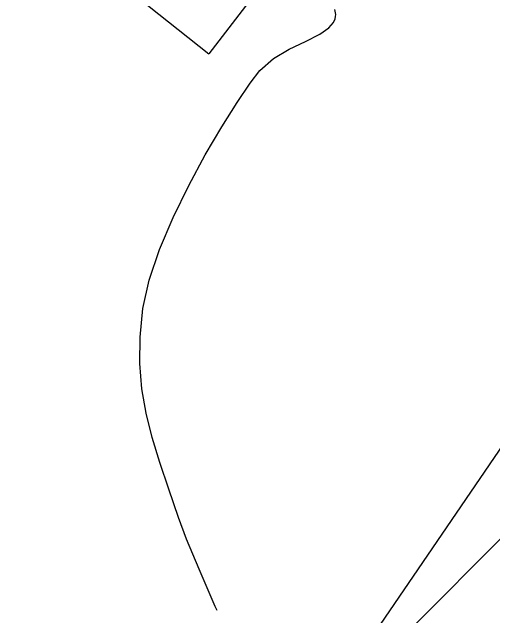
# Model space of a CAD drawing. Header units: millimetres. Extents: x 648844 to 649530, y 1246379 to 1246752.
# Drawn here: x 649016.93 to 649034.61, y 1246534.92 to 1246557.09 of the extents above; entities that cross this region are included whole.
import ezdxf

# ---------------------------------------------------------------- set-up
doc = ezdxf.new("R2010")
doc.units = ezdxf.units.MM
doc.header["$LTSCALE"] = 20
doc.header["$MEASUREMENT"] = 0
doc.layers.get('0').update_dxf_attribs({"linetype": 'CONTINUOUS'})
doc.layers.add('CASAS', color=4, linetype='CONTINUOUS')
doc.layers.add('CONT-MNR2', color=9, linetype='CONTINUOUS')

msp = doc.modelspace()

# ---------------------------------------------------------------- hatches: boundary and pattern name
h = msp.add_hatch()
h.set_pattern_fill('ANSI31', color=2, scale=20, style=0)
h.set_pattern_definition([(45, (-526.4316, -3378.368), (-1.767766953, 1.767766953), [])])
edge = h.paths.add_edge_path()
edge.add_line((649057.852, 1246574.732), (649143.484, 1246525.396))
edge.add_line((649021.465, 1246521.521), (649057.852, 1246574.732))
edge.add_line((649021.465, 1246521.521), (649126.013, 1246470.828))
edge.add_line((649143.484, 1246525.396), (649148.028, 1246486.904))
h.paths.add_polyline_path([(649085.833, 1246502.103), (649115.307, 1246502.103), (649115.307, 1246507.529), (649085.833, 1246507.529)], flags=24)

# ---------------------------------------------------------------- linework, layer by layer
at = {"color": 7}
msp.add_line((649021.465, 1246521.521), (649057.852, 1246574.732), dxfattribs=at)
at = {"layer": 'CASAS', "color": 8}
for p in [(649016.93, 1246561.309, 4.494), (649027.054, 1246559.354, 4.32)]:
    msp.add_line(p, (649024.145, 1246555.559, 4.43), dxfattribs=at)
at = {"layer": 'CONT-MNR2', "elevation": 37, "flags": 128}
msp.add_lwpolyline([(649024.454, 1246535.155), (649024.384, 1246535.308), (649023.791, 1246536.669), (649023.334, 1246537.773), (649023.035, 1246538.568), (649022.677, 1246539.61), (649022.354, 1246540.578), (649022.075, 1246541.496), (649021.852, 1246542.39), (649021.695, 1246543.285), (649021.616, 1246544.207), (649021.624, 1246545.179), (649021.73, 1246546.229), (649021.961, 1246547.265), (649022.345, 1246548.393), (649022.842, 1246549.566), (649023.414, 1246550.738), (649024.021, 1246551.863), (649024.625, 1246552.893), (649025.186, 1246553.782), (649025.665, 1246554.484), (649026.024, 1246554.952), (649026.52, 1246555.393), (649027.102, 1246555.737), (649027.696, 1246556.022), (649028.227, 1246556.29), (649028.557, 1246556.518), (649028.723, 1246556.71), (649028.787, 1246556.853), (649028.803, 1246556.93), (649028.806, 1246557.011), (649028.775, 1246557.184)], dxfattribs=at)

doc.saveas('drawing.dxf')
